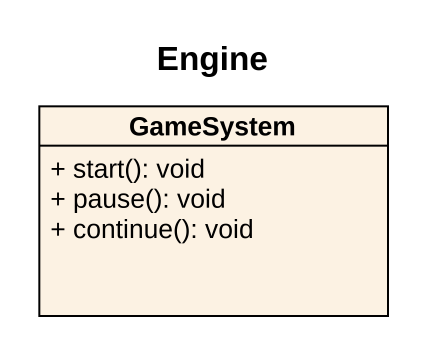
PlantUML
@startuml
title Engine
hide circle
hide empty members
skinparam classAttributeIconSize 0
class GameSystem {
  + start(): void
  + pause(): void
  + continue(): void
}
@enduml
